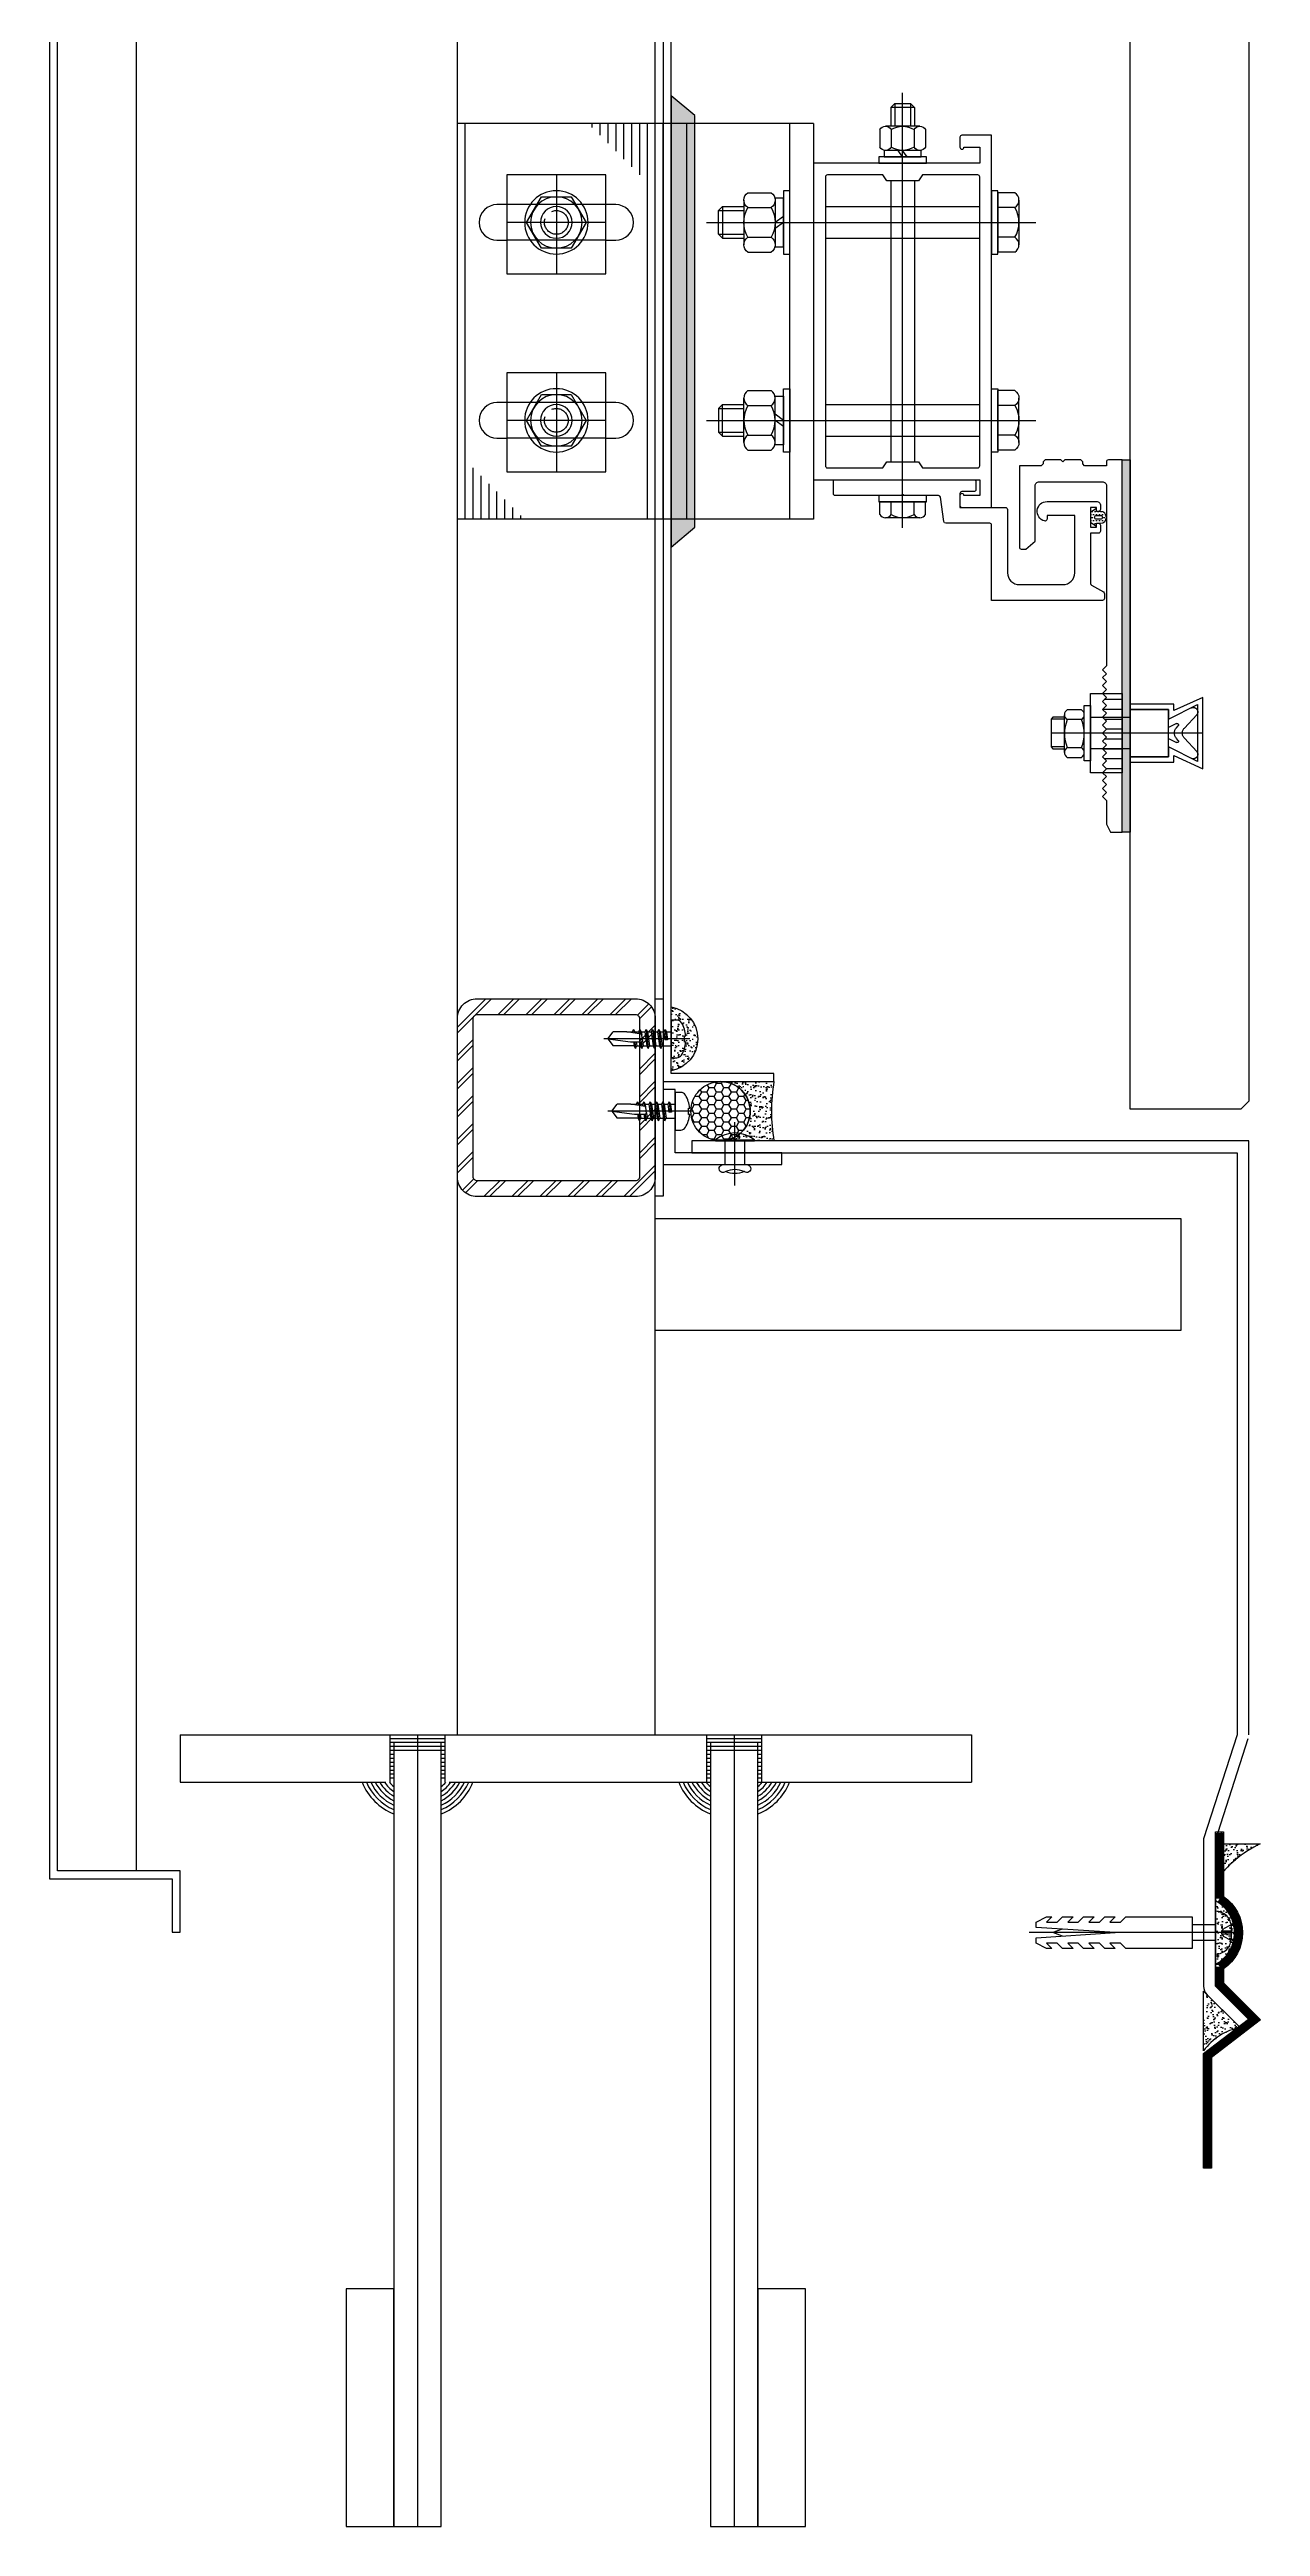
# Model space of a CAD drawing. Header units: millimetres. Extents: x 434053 to 1059003, y -2417481 to 936527.
# Drawn here: x 654696 to 655002, y -2231886 to -2231260 of the extents above; entities that cross this region are included whole.
import ezdxf

# ---------------------------------------------------------------- set-up
doc = ezdxf.new("R2010")
doc.units = ezdxf.units.MM
doc.header["$LTSCALE"] = 1000
doc.header["$MEASUREMENT"] = 0
for name, pattern in [('CENTER', [2, 1.25, -0.25, 0.25, -0.25]), ('CENTER2', [1.125, 0.75, -0.125, 0.125, -0.125]), ('HIDDEN', [9.525, 6.35, -3.175]), ('HIDDEN2', [4.7625, 3.175, -1.5875]), ('Tower curtain wall section$0$HIDDENX2', [0.75, 0.5, -0.25])]:
    doc.linetypes.add(name, pattern=pattern)
doc.layers.get('Defpoints').update_dxf_attribs({"color": 6})
for name, color, linetype in [('1-GRID', 8, 'CENTER2'), ('ALUM', 1, 'Continuous'), ('ALUM-V', 11, 'Continuous'), ('ELASTOMER', 6, 'Continuous'), ('ELASTOMER-V', 241, 'Continuous'), ('ELASTROMER-V', 241, 'Continuous'), ('EXTRUSION', 4, 'Continuous'), ('EXTRUSION-V', 141, 'Continuous'), ('EXTRUSION2', 133, 'Continuous'), ('FASTENER', 191, 'Continuous'), ('GRANITE', 30, 'Continuous'), ('GRID', 8, 'CENTER'), ('SILICONE', 8, 'Continuous'), ('STEEL', 3, 'Continuous'), ('STEEL-V', 71, 'Continuous'), ('TEXT', 7, 'Continuous')]:
    doc.layers.add(name, color=color, linetype=linetype)
doc.styles.add('ROMANS', font='romans.shx', dxfattribs={"width": 0.8})
pattern_1 = [(127.5, (146372.9246, 21138.4209), (-1.926823769, -0.0629933581), [0, -1.52, 0, -1.7, 0, -1.625]), (97.5, (146372.9246, 21138.421), (-2.8221460652, 1.7697767053), [0, -0.82, 0, -1.37, 0, -0.525]), (57.5, (146372.9246, 21137.1909), (-0.0056590535, 3.1141418618), [0, -0.5, 0, -1.8, 0, -2.35]), (47.5, (146372.9246, 21137.191), (-0.877675565, 3.0061266046), [0, -0.25, 0, -1.18, 0, -1.35])]
pattern_2 = [(307.5, (167664.9333, 545.764), (1.926823769, 0.0629933581), [0, -1.52, 0, -1.7, 0, -1.625]), (277.5, (167664.9333, 545.764), (2.8221460652, -1.7697767053), [0, -0.82, 0, -1.37, 0, -0.525]), (237.5, (167664.9333, 546.994), (0.0056590535, -3.1141418618), [0, -0.5, 0, -1.8, 0, -2.35]), (227.5, (167664.9333, 546.994), (0.877675565, -3.0061266046), [0, -0.25, 0, -1.18, 0, -1.35])]

# ---------------------------------------------------------------- blocks, each defined once
blk = doc.blocks.new('M8.7')
at = {"color": 0, "linetype": 'ByBlock'}
for p, q in [((-4, 17), (-3, 18)), ((-4, 17), (-4, 11.6)), ((-4, 17), (4, 17)), ((3, 18), (-3, 18)), ((3, 18), (4, 17)), ((4, 17), (4, 11.6)), ((-1.53, 1.6), (0, 3.7)), ((0, 1.6), (1.53, 3.7))]:
    blk.add_line(p, q, dxfattribs=at)
at = {"color": 0, "linetype": 'HIDDEN'}
for p, q in [((-3, 18), (-3, 11.6)), ((3, 18), (3, 11.6))]:
    blk.add_line(p, q, dxfattribs=at)
at = {"color": 0, "linetype": 'ByBlock', "ltscale": 20}
for p, q in [((-7.51, 10.6), (-7.51, 4.7)), ((-5.63, 11.6), (5.63, 11.6)), ((-3.75, 10.6), (-3.75, 4.7)), ((3.75, 10.6), (3.75, 4.7)), ((7.51, 10.6), (7.51, 4.7)), ((-5.63, 3.7), (5.63, 3.7))]:
    blk.add_line(p, q, dxfattribs=at)
at = {"color": 0, "linetype": 'ByBlock'}
for points in [[(-8, 1.6), (8, 1.6), (8, 0), (-8, 0), (-8, 1.6)], [(-6.15, 3.7), (6.15, 3.7), (6.15, 1.6), (-6.15, 1.6), (-6.15, 3.7)]]:
    blk.add_lwpolyline(points, dxfattribs=at)
for centre, radius, start, end in [((-5.63, 9.34), 2.26, 33.89024, 146.10976), ((0, 4.06), 7.54, 60.15828, 119.84172), ((5.63, 9.34), 2.26, 33.89024, 146.10976), ((-5.63, 5.96), 2.26, 213.89024, 326.10976), ((0, 11.24), 7.54, 240.15828, 299.84172), ((5.63, 5.96), 2.26, 213.89024, 326.10976)]:
    blk.add_arc(centre, radius, start, end, dxfattribs=at)
blk = doc.blocks.new('M8.2')
at = {"color": 0, "linetype": 'ByBlock'}
for p, q in [((-7.51, 4.3), (-7.51, 0)), ((-7.51, 0), (7.51, 0)), ((-5.63, 5.3), (5.63, 5.3)), ((-3.75, 4.3), (-3.75, 0)), ((3.75, 4.3), (3.75, 0)), ((7.51, 4.3), (7.51, 0))]:
    blk.add_line(p, q, dxfattribs=at)
for centre, radius, start, end in [((-5.63, 3.04), 2.26, 33.89024, 146.10976), ((0, -2.24), 7.54, 60.15828, 119.84172), ((5.63, 3.04), 2.26, 33.89024, 146.10976)]:
    blk.add_arc(centre, radius, start, end, dxfattribs=at)
blk = doc.blocks.new('*U534')
at = {"layer": 'GRID', "ltscale": 0.5}
blk.add_line((0, 73.67), (0, -9.57), dxfattribs=at)
at = {"color": 0, "linetype": 'ByBlock'}
blk.add_blockref('M8.7', (0, 52.6), dxfattribs=at)
at = {"color": 0, "linetype": 'ByBlock', "xscale": -1, "rotation": 180}
blk.add_blockref('M8.2', (0, 0), dxfattribs=at)
blk = doc.blocks.new('M8.1')
at = {"color": 0, "linetype": 'ByBlock'}
blk.add_lwpolyline([(-3.75, 6.5), (-7.51, 0), (-3.75, -6.5), (3.75, -6.5), (7.51, 0), (3.75, 6.5)], close=True, dxfattribs=at)
for radius in [8, 6.5, 4]:
    blk.add_circle((0, 0), radius, dxfattribs=at)
at = {"color": 0, "linetype": 'HIDDEN'}
blk.add_arc((0, 0), 3, 68.07877, 18.98917, dxfattribs=at)
blk = doc.blocks.new('20221104-SCMJ01')
at = {"layer": 'SILICONE', "linetype": 'ByBlock'}
h = blk.add_hatch(dxfattribs=at)
h.set_pattern_fill('AR-SAND', color=256, angle=90, style=0)
h.set_pattern_definition([(127.5, (103256.9825, 60038.8348), (-1.92682377, -0.062993358), [0, -1.52, 0, -1.7, 0, -1.625]), (97.5, (103256.9825, 60038.8348), (-2.822146065, 1.769776705), [0, -0.82, 0, -1.37, 0, -0.525]), (57.5, (103256.9825, 60037.6048), (-0.005659054, 3.114141862), [0, -0.5, 0, -1.8, 0, -2.35]), (47.5, (103256.9825, 60037.6048), (-0.877675565, 3.006126605), [0, -0.25, 0, -1.18, 0, -1.35])])
h.paths.add_polyline_path([(30, 52), (36, 57), (36, -57), (30, -52)])
at = {"linetype": 'ByBlock'}
for p, q in [((0, 50), (0, -50)), ((0, 50), (90, 50)), ((6, -50), (6, 50)), ((32, -50), (32, 50)), ((90, -50), (90, 50)), ((0, -50), (90, -50))]:
    blk.add_line(p, q, dxfattribs=at)
at = {"linetype": 'HIDDEN'}
blk.add_line((38, -50), (38, 50), dxfattribs=at)
at = {"linetype": 'ByBlock'}
for points in [[(52.5, 37), (77.5, 37), (77.5, 12), (52.5, 12)], [(52.5, -13), (77.5, -13), (77.5, -38), (52.5, -38)]]:
    blk.add_lwpolyline(points, close=True, dxfattribs=at)
at = {"layer": 'EXTRUSION-V', "linetype": 'ByBlock'}
for p, q in [((42, -50), (42, 50)), ((44, 50), (44, 37)), ((46, 50), (46, 39)), ((48, 50), (48, 41)), ((50, 50), (50, 43)), ((52, 50), (52, 45)), ((54, 50), (54, 47)), ((56, 50), (56, 49)), ((88, -50), (88, 50)), ((86, -50), (86, -37)), ((80, -50), (80, -43)), ((82, -50), (82, -41)), ((84, -50), (84, -39)), ((74, -50), (74, -49)), ((76, -50), (76, -47)), ((78, -50), (78, -45))]:
    blk.add_line(p, q, dxfattribs=at)
at = {"layer": 'EXTRUSION-V', "linetype": 'HIDDEN'}
for p, q in [((52.5, 29.5), (77.5, 29.5)), ((52.5, 20.5), (77.5, 20.5)), ((52.5, -20.5), (77.5, -20.5)), ((52.5, -29.5), (77.5, -29.5))]:
    blk.add_line(p, q, dxfattribs=at)
at = {"layer": 'EXTRUSION-V', "linetype": 'ByBlock'}
for points in [[(52.5, 20.5), (50, 20.5, -1), (50, 29.5), (52.5, 29.5)], [(77.5, 29.5), (80, 29.5, -1), (80, 20.5), (77.5, 20.5)], [(52.5, -29.5), (50, -29.5, -1), (50, -20.5), (52.5, -20.5)], [(77.5, -20.5), (80, -20.5, -1), (80, -29.5), (77.5, -29.5)]]:
    blk.add_lwpolyline(points, format="xyb", dxfattribs=at)
at = {"layer": 'FASTENER'}
for p, q in [((-3, 29), (-42, 29)), ((-3, 21), (-42, 21)), ((-3, -21), (-42, -21)), ((-3, -29), (-42, -29))]:
    blk.add_line(p, q, dxfattribs=at)
for points in [[(-46.6, 33), (-45, 33), (-45, 17), (-46.6, 17)], [(-46.6, -33), (-45, -33), (-45, -17), (-46.6, -17)]]:
    blk.add_lwpolyline(points, close=True, dxfattribs=at)
at = {"layer": 'GRID'}
for p, q in [((65, 37), (65, 12)), ((52.5, 25), (77.5, 25)), ((65, -13), (65, -38)), ((52.5, -25), (77.5, -25))]:
    blk.add_line(p, q, dxfattribs=at)
at = {"layer": 'SILICONE'}
blk.add_lwpolyline([(30, 52), (36, 57), (36, -57), (30, -52)], close=True, dxfattribs=at)
at = {"layer": 'FASTENER', "rotation": 270}
blk.add_blockref('*U534', (-46.6, 25), dxfattribs=at)
at = {"layer": 'FASTENER'}
for p in [(65, 25), (65, -25)]:
    blk.add_blockref('M8.1', p, dxfattribs=at)
at = {"layer": 'FASTENER', "xscale": -1, "rotation": 270.0000000000825}
blk.add_blockref('*U534', (-46.6, -25), dxfattribs=at)
blk = doc.blocks.new('20221115-LC01')
at = {"linetype": 'ByBlock'}
for points in [[(-37, -44), (-37, -46.5, -0.414214), (-37.5, -47), (-45, -47), (-45, 47), (-37.5, 47, -0.414214), (-37, 46.5), (-37, 44, -1), (-38, 44), (-42, 44), (-42, 40), (0, 40), (0, -40), (-42, -40), (-42, -44), (-38, -44, -1)], [(-17.5, 37), (-3.5, 37, -0.414214), (-3, 36.5), (-3, -36.5, -0.414214), (-3.5, -37), (-17.5, -37), (-18.5, -35.5), (-26.5, -35.5), (-27.5, -37), (-41.5, -37, -0.414214), (-42, -36.5), (-42, 36.5, -0.414214), (-41.5, 37), (-27.5, 37), (-26.5, 35.5), (-18.5, 35.5)]]:
    blk.add_lwpolyline(points, format="xyb", close=True, dxfattribs=at)
blk = doc.blocks.new('GASKET20')
at = {"layer": 'ELASTOMER-V'}
h = blk.add_hatch(dxfattribs=at)
h.set_pattern_fill('DOTS', color=256, scale=12, style=0)
h.set_pattern_definition([(0, (5609.9072, 36516.8227), (0.375, 0.75), [0, -0.75])])
edge = h.paths.add_edge_path(flags=16)
edge.add_arc((-2.5, 0), 0.5, 90, 270)
edge.add_line((-2.5, -0.5), (-1.5, -0.5))
edge.add_arc((-1.5, 0), 0.5, 270, 450)
edge.add_line((-1.5, 0.5), (-2.5, 0.5))
edge = h.paths.add_edge_path()
edge.add_line((-1.5, -2.03), (-1.5, -1.5))
edge.add_line((-1.5, -1.5), (-2.5, -1.5))
edge.add_arc((-2.5, 0), 1.5, 90, 270, ccw=False)
edge.add_line((-2.5, 1.5), (-1.5, 1.5))
edge.add_line((-1.5, 1.5), (-1.5, 2.03))
edge.add_arc((-1.4, 2.03), 0.1, 60.25512, 180, ccw=False)
edge.add_line((-1.35, 2.12), (0, 1.21))
edge.add_line((0, 1.21), (0, -1.21))
edge.add_line((0, -1.21), (-1.35, -2.12))
edge.add_arc((-1.4, -2.03), 0.1, 180, 299.74488, ccw=False)
at = {"color": 0, "linetype": 'ByBlock'}
for points in [[(-1.5, -2.03), (-1.5, -1.5), (-2.5, -1.5, -1), (-2.5, 1.5), (-1.5, 1.5), (-1.5, 2.03, -0.575867), (-1.35, 2.12), (0, 1.21), (0, -1.21), (-1.35, -2.12, -0.575867)], [(-2.5, 0.5, 1), (-2.5, -0.5), (-1.5, -0.5, 1), (-1.5, 0.5)]]:
    blk.add_lwpolyline(points, format="xyb", close=True, dxfattribs=at)
blk = doc.blocks.new('*U526')
at = {"color": 0, "linetype": 'HIDDEN'}
blk.add_line((0, 6), (0, -6), dxfattribs=at)
at = {"color": 0, "linetype": 'ByBlock'}
for p, q in [((11.6, -4.9), (11.6, 4.64)), ((12.3, 3.41), (15.9, 3.41)), ((16.6, -4.9), (16.6, 4.64)), ((16.6, 3.5), (20, 3.5)), ((15.9, -3.67), (12.3, -3.67)), ((16.6, -3.5), (20, -3.5))]:
    blk.add_line(p, q, dxfattribs=at)
at = {"color": 0, "linetype": 'HIDDEN'}
for points in [[(0, -7.33), (-11, -7.33), (-11, -5.67), (-18.33, -9), (-18.33, 9), (-11, 5.67), (-11, 7.33), (0, 7.33)], [(0, -6), (-9.67, -6), (-9.67, 6), (0, 6)]]:
    blk.add_lwpolyline(points, dxfattribs=at)
blk.add_lwpolyline([(0, -7.33), (-11, -7.33), (-11, -5.67), (-18.33, -9), (-18.33, 9), (-11, 5.67), (-11, 7.33), (0, 7.33), (0, 6), (-9.67, 6), (-9.67, 3.51), (-17, 7.18), (-17, -7.18), (-9.67, -3.51), (-9.67, -6), (0, -6)], close=True, dxfattribs=at)
for points in [[(-15.41, -6.38, -0.801715), (-16.83, -4.62), (-13.7, -1.27, 0.39657), (-13.7, 1.27), (-16.83, 4.62, -0.801715), (-15.41, 6.38)], [(-9.67, -1.37), (-11.7, -2.38, -0.809451), (-12.13, -1.84), (-11.72, -1.35, 0.390144), (-11.72, 1.35), (-12.13, 1.84, -0.809451), (-11.7, 2.38), (-9.67, 1.37)]]:
    blk.add_lwpolyline(points, format="xyb", dxfattribs=at)
at = {"color": 0, "linetype": 'HIDDEN', "ltscale": 10}
blk.add_lwpolyline([(-9.67, 3.51), (-17, 7.18), (-17, -7.18), (-9.67, -3.51)], dxfattribs=at)
at = {"color": 0, "linetype": 'ByBlock'}
blk.add_lwpolyline([(11.6, 7), (10, 7), (10, -7), (11.6, -7)], close=True, dxfattribs=at)
blk.add_lwpolyline([(12.3, -3.67, -0.197721), (12.3, 3.41), (12.3, 3.41, -0.569416), (12.3, 5.87), (15.9, 5.87, -0.569416), (15.9, 3.41, -0.197721), (15.9, -3.67, -0.569416), (15.9, -6.13), (12.3, -6.13, -0.569416), (12.3, -3.67)], format="xyb", close=True, dxfattribs=at)
blk.add_lwpolyline([(16.6, 4), (19.5, 4), (20, 3.5), (20, -3.5), (19.5, -4), (16.6, -4)], dxfattribs=at)
at = {"layer": 'FASTENER', "color": 9, "linetype": 'HIDDEN2'}
blk.add_lwpolyline([(10, 4), (0, 4), (0, -4), (10, -4)], close=True, dxfattribs=at)
at = {"layer": 'GRID'}
blk.add_line((-18.33, 0), (20, 0), dxfattribs=at)
blk = doc.blocks.new('M6.2')
at = {"color": 0, "linetype": 'ByBlock'}
for p, q in [((-5.77, 3.2), (-5.77, 0)), ((-5.77, 0), (5.77, 0)), ((-4.33, 4), (4.33, 4)), ((-2.89, 3.2), (-2.89, 0)), ((2.89, 3.2), (2.89, 0)), ((5.77, 3.2), (5.77, 0))]:
    blk.add_line(p, q, dxfattribs=at)
for centre, radius, start, end in [((-4.33, 2.3), 1.7, 32.00463, 147.99537), ((0, -1.61), 5.61, 59.0209, 120.9791), ((4.33, 2.3), 1.7, 32.00462, 147.9954)]:
    blk.add_arc(centre, radius, start, end, dxfattribs=at)
blk = doc.blocks.new('M6.7')
at = {"color": 0, "linetype": 'ByBlock'}
for p, q in [((-3, 14), (-2, 15)), ((-3, 14), (-3, 9.3)), ((-3, 14), (3, 14)), ((2, 15), (-2, 15)), ((2, 15), (3, 14)), ((3, 14), (3, 9.3)), ((-5.77, 8.5), (-5.77, 4)), ((-4.33, 9.3), (4.33, 9.3)), ((-2.89, 8.5), (-2.89, 4)), ((2.89, 8.5), (2.89, 4)), ((5.77, 8.5), (5.77, 4)), ((-4.33, 3.2), (4.33, 3.2)), ((-1.16, 1.6), (0, 3.2)), ((0, 1.6), (1.16, 3.2))]:
    blk.add_line(p, q, dxfattribs=at)
at = {"color": 0, "linetype": 'HIDDEN'}
for p, q in [((-2, 15), (-2, 9.3)), ((2, 15), (2, 9.3))]:
    blk.add_line(p, q, dxfattribs=at)
at = {"color": 0, "linetype": 'ByBlock'}
for points in [[(-6, 1.6), (6, 1.6), (6, 0), (-6, 0), (-6, 1.6)], [(-4.65, 3.2), (4.65, 3.2), (4.65, 1.6), (-4.65, 1.6), (-4.65, 3.2)]]:
    blk.add_lwpolyline(points, dxfattribs=at)
for centre, radius, start, end in [((-4.33, 7.6), 1.7, 32.00463, 147.99537), ((0, 3.69), 5.61, 59.0209, 120.9791), ((4.33, 7.6), 1.7, 32.00462, 147.9954), ((-4.33, 4.9), 1.7, 212.00463, 327.99537), ((0, 8.81), 5.61, 239.0209, 300.9791), ((4.33, 4.9), 1.7, 212.0046, 327.99538)]:
    blk.add_arc(centre, radius, start, end, dxfattribs=at)
blk = doc.blocks.new('*U529')
at = {"layer": 'GRID'}
blk.add_line((0, -6.59), (0, 103.3), dxfattribs=at)
at = {"color": 0, "linetype": 'ByBlock'}
blk.add_blockref('M6.7', (0, 85.6), dxfattribs=at)
at = {"color": 0, "linetype": 'ByBlock', "xscale": -1, "rotation": 180}
blk.add_blockref('M6.2', (0, 0), dxfattribs=at)
blk = doc.blocks.new('*U506')
at = {"color": 8, "linetype": 'HIDDEN'}
for p, q in [((6, 2.5, 0), (0, 2.5)), ((6, -2.5, 0), (0, -2.5))]:
    blk.add_line(p, q, dxfattribs=at)
at = {"color": 0, "linetype": 'ByBlock'}
for points in [[(-0.25, -4.94, -0.353893), (-0.25, 4.95), (0, 4.95), (0, -4.94)], [(6, -3, 1.452432), (7.75, -2.33, -0.218266), (7.75, 2.33, 1.452432), (6, 3)]]:
    blk.add_lwpolyline(points, format="xyb", close=True, dxfattribs=at)
blk.add_lwpolyline([(-0.25, 4.95), (-0.25, -4.94)], dxfattribs=at)
blk.add_arc((2.65, 0, 0), 5.6, 335.37473, 24.62527, dxfattribs=at)
at = {"layer": 'TEXT', "color": 8, "linetype": 'CENTER'}
blk.add_line((11.25, 0, 0), (-4.7, 0), dxfattribs=at)
at = {"layer": 'Defpoints', "color": 8, "insert": (-1, 0), "char_height": 1, "attachment_point": 5, "rotation": 90, "style": 'ROMANS'}
blk.add_mtext('%%C5.0', dxfattribs=at)
blk = doc.blocks.new('*U536')
at = {"linetype": 'ByBlock'}
for p, q in [((-1.79, -1.15), (-1.79, 0)), ((1.79, -2.25), (1.79, 0)), ((-2.4, -1.5), (-1.79, -1.15)), ((-2.4, -1.5), (0.23, -1.23)), ((-2.4, -1.5), (-1.79, -1.85)), ((-2.4, -3.1), (2.4, -2.6)), ((-2.4, -3.1), (-1.79, -2.75)), ((-2.4, -3.1), (-1.79, -3.45)), ((-2.4, -4.7), (2.4, -4.2)), ((-2.4, -4.7), (-1.79, -4.35)), ((-2.4, -4.7), (-1.79, -5.05)), ((-2.4, -6.3), (2.4, -5.8)), ((-2.4, -6.3), (-1.79, -5.95)), ((-1.79, -1.15), (0.23, -0.87)), ((-1.79, -1.85), (0.23, -1.57)), ((-1.79, -2.75), (-1.79, -1.85)), ((-1.79, -2.75), (1.79, -2.25)), ((-1.79, -3.45), (1.79, -2.95)), ((-1.79, -4.35), (-1.79, -3.45)), ((-1.79, -4.35), (1.79, -3.85)), ((-1.79, -5.05), (1.79, -4.55)), ((-1.79, -5.95), (-1.79, -5.05)), ((-1.79, -5.95), (1.79, -5.45)), ((-1.79, -6.65), (1.79, -6.15)), ((0.23, -0.87), (0.23, -1.57)), ((2.4, -2.6), (1.79, -2.25)), ((2.4, -2.6), (1.79, -2.95)), ((1.79, -3.85), (1.79, -2.95)), ((2.4, -4.2), (1.79, -3.85)), ((2.4, -4.2), (1.79, -4.55)), ((1.79, -5.45), (1.79, -4.55)), ((2.4, -5.8), (1.79, -5.45)), ((2.4, -5.8), (1.79, -6.15)), ((1.79, -7.05), (1.79, -6.15)), ((-2.4, -6.3), (-1.79, -6.65)), ((-2.4, -7.9), (-1.79, -7.55)), ((-2.4, -7.9), (-1.27, -7.78)), ((-2.4, -7.9), (-1.79, -8.25)), ((-2.4, -9.5), (-1.79, -9.15)), ((-2.4, -9.5), (-1.52, -9.41)), ((-2.4, -9.5), (-1.79, -9.85)), ((-1.79, -7.55), (-1.79, -6.65)), ((-1.79, -7.55), (-0.92, -7.43)), ((-1.79, -8.25), (-1.33, -8.19)), ((-1.79, -9.15), (-1.79, -8.25)), ((-1.79, -9.15), (-1.47, -9.1)), ((-1.79, -9.85), (-1.58, -9.82)), ((-1.79, -11.2), (-1.79, -9.85)), ((-1.79, -11.2), (-1.79, -14.6)), ((0.43, -7.24), (1.79, -7.05)), ((0.71, -7.58), (2.4, -7.4)), ((0.71, -7.9), (1.79, -7.75)), ((0.71, -8.8), (1.79, -8.65)), ((0.71, -9.18), (2.4, -9)), ((0.71, -9.5), (1.79, -9.35)), ((2.4, -7.4), (1.79, -7.05)), ((2.4, -7.4), (1.79, -7.75)), ((1.79, -8.65), (1.79, -7.75)), ((2.4, -9), (1.79, -8.65)), ((2.4, -9), (1.79, -9.35)), ((1.79, -9.35), (1.79, -14.6)), ((0, -16), (-1.79, -14.6)), ((0, -16), (1.79, -14.6))]:
    blk.add_line(p, q, dxfattribs=at)
blk.add_lwpolyline([(4.55, 0, 0.414214), (4.75, 0.2), (4.75, 1.43, 0.265403), (4.07, 2.63, 0.108659), (0.8, 3.7), (0.8, 3.36), (-0.8, 3.36), (-0.8, 3.7, 0.108659), (-4.07, 2.63, 0.265403), (-4.75, 1.43), (-4.75, 0.2, 0.414214), (-4.55, 0)], format="xyb", close=True, dxfattribs=at)
blk.add_lwpolyline([(0, -16), (0.71, -10.26), (0.71, -7.54, 0.417657), (0.41, -7.24, 0.083367), (-1.23, -7.53), (-1.79, -11.2)], format="xyb", dxfattribs=at)
at = {"layer": '1-GRID', "color": 8}
blk.add_line((0, 4.7), (0, -17), dxfattribs=at)
blk = doc.blocks.new('20221117.172633')
at = {"layer": 'ELASTOMER-V'}
h = blk.add_hatch(dxfattribs=at)
h.set_pattern_fill('DOTS', color=256, scale=12, angle=-90, style=0)
h.set_pattern_definition([(270, (-634.7782, 11736.8994), (0.75, -0.375), [0, -0.75])])
h.paths.add_polyline_path([(30, 322.02), (30, 228.02), (32, 228.02), (32, 322.02)])
h = blk.add_hatch(dxfattribs=at)
h.set_pattern_fill('HONEY', color=256, scale=10, style=0)
h.set_pattern_definition([(360, (-11620.6794, 23093.7025), (1.875, 1.082531755), [1.25, -2.5]), (120, (-11620.6794, 23093.7025), (-1.875, 1.082531755), [1.25, -2.5]), (60, (-11620.6794, 23093.7025), (3e-15, 2.16506351), [-2.5, 1.25])])
edge = h.paths.add_edge_path()
edge.add_line((133.5, 150), (133.5, 150))
edge.add_arc((133.5, 157.5), 7.5, 270, 450)
edge.add_line((133.5, 165), (133.5, 165))
edge.add_arc((133.5, 157.5), 7.5, 90, 270)
at = {"layer": 'EXTRUSION-V'}
h = blk.add_hatch(dxfattribs=at)
h.set_pattern_fill('ANSI31', color=252, scale=20, angle=315, style=0)
h.set_pattern_definition([(0, (-3589.4789, 833.3129), (7e-16, 2.5), [])])
h.paths.add_polyline_path([(37, 259.02), (36, 260.02), (37, 261.02), (36, 262.02), (37, 263.02), (32, 263.02), (32, 243.02), (37, 243.02), (36, 244.02), (37, 245.02), (36, 246.02), (37, 247.02), (36, 248.02), (37, 249.02), (36, 250.02), (37, 251.02), (36, 252.02), (37, 253.02), (36, 254.02), (37, 255.02), (36, 256.02), (37, 257.02), (36, 258.02)])
h = blk.add_hatch(dxfattribs=at)
h.set_pattern_fill('ANSI31', color=252, scale=20, angle=315, style=0)
h.set_pattern_definition([(0, (-3589.4789, 833.3129), (7e-16, 2.5), [])])
h.paths.add_polyline_path([(37, 259.02), (36, 260.02), (37, 261.02), (36, 262.02), (37, 263.02), (32, 263.02), (32, 243.02), (37, 243.02), (36, 244.02), (37, 245.02), (36, 246.02), (37, 247.02), (36, 248.02), (37, 249.02), (36, 250.02), (37, 251.02), (36, 252.02), (37, 253.02), (36, 254.02), (37, 255.02), (36, 256.02), (37, 257.02), (36, 258.02)])
at = {"layer": 'SILICONE'}
h = blk.add_hatch(dxfattribs=at)
h.set_pattern_fill('AR-SAND', color=256, angle=-90, style=0)
h.set_pattern_definition([(307.5, (1145.0158, 1396.8919), (1.9268238, 0.0629934), [0, -1.52, 0, -1.7, 0, -1.625]), (277.5, (1145.0158, 1396.892), (2.822146, -1.7697767), [0, -0.82, 0, -1.37, 0, -0.525]), (237.5, (1145.0158, 1398.1219), (0.005659, -3.1141419), [0, -0.5, 0, -1.8, 0, -2.35]), (227.5, (1145.0158, 1398.122), (0.8776756, -3.0061266), [0, -0.25, 0, -1.18, 0, -1.35])])
edge = h.paths.add_edge_path()
edge.add_arc((147.47, 175.77), 8.21, 100.29474, 259.70526)
edge.add_line((146, 167.7), (146, 183.85))
h = blk.add_hatch(dxfattribs=at)
h.set_pattern_fill('AR-SAND', color=256, style=0)
h.set_pattern_definition([(37.5, (-9090.7677, 59707.3677), (-0.06299336, 1.92682377), [0, -1.52, 0, -1.7, 0, -1.625]), (7.5, (-9090.7677, 59707.3677), (1.7697767, 2.82214607), [0, -0.82, 0, -1.37, 0, -0.525]), (327.5, (-9091.9977, 59707.3677), (3.11414186, 0.005659054), [0, -0.5, 0, -1.8, 0, -2.35]), (317.5, (-9091.9977, 59707.3677), (3.0061266, 0.87767556), [0, -0.25, 0, -1.18, 0, -1.35])])
edge = h.paths.add_edge_path()
edge.add_line((120, 150), (133.5, 150))
edge.add_arc((133.5, 157.5), 7.5, 90, 270, ccw=False)
edge.add_line((133.5, 165), (120, 165))
edge.add_arc((76.87, 157.5), 43.78, 350.13617, 369.86385, ccw=False)
at = {"layer": 'STEEL-V'}
h = blk.add_hatch(dxfattribs=at)
h.set_pattern_fill('Q119', color=256, scale=10, angle=225, style=0, pattern_type=2)
h.set_pattern_definition([(315, (742.8256, 17321.6595), (3.5355339, 3.5355339), []), (315, (742.1184, 17320.9524), (3.5355339, 3.5355339), [])])
edge = h.paths.add_edge_path(flags=16)
edge.add_line((196, 140.92), (196, 180.92))
edge.add_arc((195, 180.92), 1, 360, 450)
edge.add_line((195, 181.92), (155, 181.92))
edge.add_arc((155, 180.92), 1, 450, 540)
edge.add_line((154, 180.92), (154, 140.92))
edge.add_arc((155, 140.92), 1, 180, 270)
edge.add_line((155, 139.92), (195, 139.92))
edge.add_arc((195, 140.92), 1, 270, 360)
edge = h.paths.add_edge_path()
edge.add_line((200, 140.92), (200, 180.92))
edge.add_arc((195, 180.92), 5, 360, 450)
edge.add_line((195, 185.92), (155, 185.92))
edge.add_arc((155, 180.92), 5, 450, 540)
edge.add_line((150, 180.92), (150, 140.92))
edge.add_arc((155, 140.92), 5, 180, 270)
edge.add_line((155, 135.92), (195, 135.92))
edge.add_arc((195, 140.92), 5, 270, 360)
at = {"layer": 'ALUM'}
blk.add_lwpolyline([(303.07, 939), (303.07, -36.42), (272.07, -36.42), (272.07, -49.92), (270.07, -49.92), (270.07, -34.42), (301.07, -34.42), (301.07, 937), (199.5, 937), (199.5, 906), (184, 906), (184, 908), (197.5, 908), (197.5, 939)], close=True, dxfattribs=at)
at = {"layer": 'ALUM', "linetype": 'ByBlock'}
for points in [[(171, 880), (171, 878), (148, 878), (148, 165), (120, 165), (120, 167), (146, 167), (146, 880), (171, 880)], [(0, 0), (0, 150), (140.74, 150), (140.74, 147), (3, 147), (3, 0)]]:
    blk.add_lwpolyline(points, dxfattribs=at)
at = {"layer": 'ALUM-V'}
blk.add_line((281.07, -34.42), (281.07, 917), dxfattribs=at)
at = {"layer": 'ELASTOMER'}
blk.add_lwpolyline([(133.5, 150), (133.5, 150, 1), (133.5, 165), (133.5, 165, 1)], format="xyb", close=True, dxfattribs=at)
at = {"layer": 'ELASTOMER-V'}
blk.add_lwpolyline([(30, 322.02), (30, 228.02), (32, 228.02), (32, 322.02)], close=True, dxfattribs=at)
at = {"layer": 'ELASTROMER-V'}
blk.add_lwpolyline([(148, 185.9), (148, 136.08), (150, 136.08), (150, 185.9)], close=True, dxfattribs=at)
at = {"layer": 'EXTRUSION-V', "linetype": 'HIDDEN2'}
blk.add_lwpolyline([(37, 263.02), (32, 263.02), (32, 243.02), (37, 243.02)], dxfattribs=at)
blk.add_lwpolyline([(37, 263.02), (32, 263.02), (32, 243.02), (37, 243.02)], dxfattribs=at)
at = {"layer": 'EXTRUSION2'}
for points in [[(36, 321.52), (36, 320.52), (41.5, 320.52), (42, 321.02), (42, 321.52), (42.5, 322.02), (46.5, 322.02), (47, 321.52), (47.5, 322.02), (51.5, 322.02), (52, 321.52), (52, 321.02), (52.5, 320.52), (58, 320.52), (58, 300.02, -0.414214), (57.5, 299.52), (56.33, 299.52), (54, 301.52), (54, 315.52, 0.414214), (53, 316.52), (53, 316.52), (37, 316.52, 0.414214), (36, 315.52), (36, 270.02), (37, 269.02), (36, 268.02), (37, 267.02), (36, 266.02), (37, 265.02), (36, 264.02), (37, 263.02), (36, 262.02), (37, 261.02), (36, 260.02), (37, 259.02), (36, 258.02), (37, 257.02), (36, 256.02), (37, 255.02), (36, 254.02), (37, 253.02), (36, 252.02), (37, 251.02), (36, 250.02), (37, 249.02), (36, 248.02), (37, 247.02), (36, 246.02), (37, 245.02), (36, 244.02), (37, 243.02), (36, 242.02), (37, 241.02), (36, 240.02), (37, 239.02), (36, 238.02), (37, 237.02), (36, 236.02), (36, 230.02), (35, 228.02), (32, 228.02), (32, 322.02), (35.5, 322.02, -0.414214)], [(61, 309.52), (61, 293.52, -0.414214), (58, 290.52), (47, 290.52, -0.414214), (44, 293.52), (44, 308.02), (51, 308.02), (51, 307.08, 0.490314), (51.62, 306.6, 0.881018), (51, 311.52), (38.5, 311.52, 0.414214), (37.5, 310.52), (37.5, 309.52, 0.414214), (38, 309.02), (38.35, 309.02, 0.414214), (38.5, 309.17), (38.5, 310.02), (40, 310.02), (40, 305.02), (38.5, 305.02), (38.5, 305.87, 0.414214), (38.35, 306.02), (38, 306.02, 0.414214), (37.5, 305.52), (37.5, 304.02, 0.414214), (38, 303.52), (40, 303.52), (40, 290.81, -0.269143), (39.75, 290.38), (36.75, 288.66, 0.269143), (36.5, 288.23), (36.5, 287.02, 0.414214), (37, 286.52), (65, 286.52), (65, 305.52, -0.414214), (65.5, 306.02), (76.57, 306.02, 0.373238), (77.06, 306.45), (77.94, 312.59, -0.373238), (78.43, 313.02), (87.2, 313.02, -1), (87.8, 313.02), (104.5, 313.02, 0.414214), (105, 313.52), (105, 316.52, 0.414214), (104.5, 317.02), (69.5, 317.02, 0.414214), (69, 316.52), (69, 314.52, 0.414214), (69.5, 314.02), (72.5, 314.02, -0.414214), (73, 313.52), (73, 310.02), (61.5, 310.02, 0.414214)]]:
    blk.add_lwpolyline(points, format="xyb", close=True, dxfattribs=at)
for points in [[(37, 263.02), (36, 262.02), (37, 261.02), (36, 260.02), (37, 259.02), (36, 258.02), (37, 257.02), (36, 256.02), (37, 255.02), (36, 254.02), (37, 253.02), (36, 252.02), (37, 251.02), (36, 250.02), (37, 249.02), (36, 248.02), (37, 247.02), (36, 246.02), (37, 245.02), (36, 244.02), (37, 243.02), (40, 243.02), (40, 263.02)], [(145, 147), (145, 163), (148, 163), (148, 144), (118, 144), (118, 147)]]:
    blk.add_lwpolyline(points, close=True, dxfattribs=at)
at = {"layer": 'FASTENER'}
for p, q in [((84.5, 392.52), (84.5, 321.52)), ((90.5, 392.52), (90.5, 321.52))]:
    blk.add_line(p, q, dxfattribs=at)
blk.add_lwpolyline([(81.5, 313.02), (93.5, 313.02), (93.5, 311.42), (81.5, 311.42)], close=True, dxfattribs=at)
at = {"layer": 'GRANITE'}
blk.add_lwpolyline([(0, 160), (2.04, 158), (30, 158), (30, 887), (2.04, 887), (0, 885)], close=True, dxfattribs=at)
at = {"layer": 'SILICONE'}
blk.add_lwpolyline([(146, 183.85, 0.834726), (146, 167.7)], format="xyb", close=True, dxfattribs=at)
blk.add_lwpolyline([(120, 150), (133.5, 150, -1), (133.5, 165), (120, 165, -0.086291), (120, 150, 1)], format="xyb", dxfattribs=at)
at = {"layer": 'STEEL'}
for points in [[(200, 140.92), (200, 180.92, 0.414214), (195, 185.92), (155, 185.92, 0.414214), (150, 180.92), (150, 140.92, 0.414214), (155, 135.92), (195, 135.92, 0.414214)], [(196, 140.92), (196, 180.92, 0.414214), (195, 181.92), (155, 181.92, 0.414214), (154, 180.92), (154, 140.92, 0.414214), (155, 139.92), (195, 139.92, 0.414214)]]:
    blk.add_lwpolyline(points, format="xyb", close=True, dxfattribs=at)
at = {"layer": 'STEEL-V'}
for p, q in [((150, 0), (150, 862)), ((200, 0), (200, 817))]:
    blk.add_line(p, q, dxfattribs=at)
at = {"layer": 'ELASTOMER'}
blk.add_blockref('GASKET20', (40, 307.52), dxfattribs=at)
at = {"layer": 'EXTRUSION', "linetype": 'ByBlock'}
blk.add_blockref('20221115-LC01', (110, 357.02), dxfattribs=at)
at = {"layer": 'EXTRUSION2'}
blk.add_blockref('20221104-SCMJ01', (110, 357.02), dxfattribs=at)
at = {"layer": 'FASTENER'}
for name, p in [('*U529', (87.5, 311.42)), ('*U526', (30, 253.02))]:
    blk.add_blockref(name, p, dxfattribs=at)
at = {"layer": 'FASTENER', "xscale": -1.000000000000002, "rotation": 90}
for p in [(146, 175.77), (145, 157.5)]:
    blk.add_blockref('*U536', p, dxfattribs=at)
at = {"layer": 'FASTENER', "rotation": 269.9995916427546}
blk.add_blockref('*U506', (129.87, 150, 0), dxfattribs=at)
blk = doc.blocks.new('塞胶钉1')
at = {"layer": 'SILICONE'}
h = blk.add_hatch(dxfattribs=at)
h.set_pattern_fill('AR-SAND', color=256, angle=-270, style=0)
h.set_pattern_definition([(52.5, (-2, -4e-11), (1.92682, -0.063), [0, -1.52, 0, -1.7, 0, -1.625]), (82.5, (-2, -4e-11), (2.82215, 1.7698), [0, -0.82, 0, -1.37, 0, -0.525]), (122.5, (-2, -1.23), (0.00566, 3.11414), [0, -0.5, 0, -1.8, 0, -2.35]), (132.5, (-2, -1.23), (0.8777, 3.00613), [0, -0.25, 0, -1.18, 0, -1.35])])
edge = h.paths.add_edge_path()
edge.add_arc((-2.97, 0), 9.64, 287.94525, 432.05475)
edge.add_line((0, 9.17), (0, -9.17))
at = {"color": 0, "linetype": 'ByBlock'}
for p, q in [((0, 2), (-5.87, 2)), ((0, -2), (-5.87, -2))]:
    blk.add_line(p, q, dxfattribs=at)
at = {"color": 9, "linetype": 'ByBlock'}
for p, q in [((1.6, 0.4), (2, 1)), ((4, 0.4), (1.6, 0.4)), ((1.6, -0.4), (1.6, 0.4)), ((3.96, 1.98), (2, 1)), ((1.6, -0.4), (2, -1)), ((4, -0.4), (1.6, -0.4)), ((3.96, -1.98), (2, -1))]:
    blk.add_line(p, q, dxfattribs=at)
at = {"color": 0, "linetype": 'ByBlock', "elevation": 0}
blk.add_lwpolyline([(-24.01, -2.67), (-26.68, -2.67), (-25.35, -4), (-28.01, -4), (-29.35, -2.67), (-32.01, -2.67), (-30.68, -4), (-33.35, -4), (-34.68, -2.67), (-37.35, -2.67), (-36.01, -4), (-38.68, -4), (-40.01, -2.67), (-42.68, -2.67), (-41.35, -4), (-42.68, -4), (-45.35, -2.67), (-45.35, -1.33), (-25.35, 0), (-45.35, 1.33), (-45.35, 2.67), (-42.68, 4), (-41.35, 4), (-42.68, 2.67), (-40.01, 2.67), (-38.68, 4), (-36.01, 4), (-37.35, 2.67), (-34.68, 2.67), (-33.35, 4), (-30.68, 4), (-32.01, 2.67), (-29.35, 2.67), (-28.01, 4), (-25.35, 4), (-26.68, 2.67), (-24.01, 2.67), (-22.68, 4), (-5.87, 4), (-5.87, -4), (-22.68, -4)], close=True, dxfattribs=at)
for points in [[(-38.74, 0.89), (-41.13, 0.02)], [(-38.67, -0.89), (-41.13, 0.02)]]:
    blk.add_lwpolyline(points)
at = {"color": 0, "linetype": 'ByBlock'}
blk.add_lwpolyline([(0, -5.4, 0.414214), (4, -1.4), (4, 1.4, 0.414214), (0, 5.4)], format="xyb", close=True, dxfattribs=at)
at = {"layer": 'GRID', "linetype": 'CENTER'}
blk.add_line((6, 0), (-47.09, 0), dxfattribs=at)
at = {"layer": 'SILICONE'}
blk.add_lwpolyline([(0, -9.17, 0.727273), (0, 9.17)], format="xyb", close=True, dxfattribs=at)
blk = doc.blocks.new('*U523')
at = {"layer": 'GRID'}
for p, q in [((-40, 0), (-40, -200)), ((40, 0), (40, -200))]:
    blk.add_line(p, q, dxfattribs=at)
at = {"layer": 'SILICONE'}
for p, q in [((-33, -1), (-47, -1)), ((-33, -2), (-47, -2)), ((-33, -3), (-47, -3)), ((-33, -4), (-47, -4)), ((-46, -5), (-47, -5)), ((-46, -6), (-47, -6)), ((-33, -5), (-34, -5)), ((-33, -6), (-34, -6)), ((47, -1), (33, -1)), ((47, -2), (33, -2)), ((47, -3), (33, -3)), ((47, -4), (33, -4)), ((34, -5), (33, -5)), ((34, -6), (33, -6)), ((47, -5), (46, -5)), ((47, -6), (46, -6)), ((-46, -7), (-47, -7)), ((-46, -8), (-47, -8)), ((-46, -9), (-47, -9)), ((-46, -10), (-47, -10)), ((-46, -11), (-47, -11)), ((-33, -7), (-34, -7)), ((-33, -8), (-34, -8)), ((-33, -9), (-34, -9)), ((-33, -10), (-34, -10)), ((-33, -11), (-34, -11)), ((34, -7), (33, -7)), ((34, -8), (33, -8)), ((34, -9), (33, -9)), ((34, -10), (33, -10)), ((34, -11), (33, -11)), ((47, -7), (46, -7)), ((47, -8), (46, -8)), ((47, -9), (46, -9)), ((47, -10), (46, -10)), ((47, -11), (46, -11))]:
    blk.add_line(p, q, dxfattribs=at)
for centre, radius, start, end in [((-40.76, -6.76), 14.24, 201.59816, 248.40184), ((-40.76, -6.76), 13.24, 203.32155, 246.67845), ((-40.76, -6.76), 12.24, 205.35515, 244.64485), ((-40.76, -6.76), 11.24, 207.79553, 242.20447), ((-40.76, -6.76), 10.24, 210.78678, 239.21322), ((-40.76, -6.76), 9.24, 214.55682, 235.44318), ((-40.76, -6.76), 8.24, 219.49709, 230.50291), ((-39.24, -6.76), 14.24, 291.59816, 338.40184), ((-39.24, -6.76), 13.24, 293.32155, 336.67845), ((-39.24, -6.76), 12.24, 295.35515, 334.64485), ((-39.24, -6.76), 11.24, 297.79553, 332.20447), ((-39.24, -6.76), 10.24, 300.78678, 329.21322), ((-39.24, -6.76), 9.24, 304.55682, 325.44318), ((-39.24, -6.76), 8.24, 309.49709, 320.50291), ((39.24, -6.76), 14.24, 201.59816, 248.40184), ((39.24, -6.76), 13.24, 203.32155, 246.67845), ((39.24, -6.76), 12.24, 205.35515, 244.64485), ((39.24, -6.76), 11.24, 207.79553, 242.20447), ((39.24, -6.76), 10.24, 210.78678, 239.21322), ((39.24, -6.76), 9.24, 214.55682, 235.44318), ((39.24, -6.76), 8.24, 219.49709, 230.50291), ((40.76, -6.76), 14.24, 291.59816, 338.40184), ((40.76, -6.76), 13.24, 293.32155, 336.67845), ((40.76, -6.76), 12.24, 295.35515, 334.64485), ((40.76, -6.76), 11.24, 297.79553, 332.20447), ((40.76, -6.76), 10.24, 300.78678, 329.21322), ((40.76, -6.76), 9.24, 304.55682, 325.44318), ((40.76, -6.76), 8.24, 309.49709, 320.50291)]:
    blk.add_arc(centre, radius, start, end, dxfattribs=at)
at = {"layer": 'STEEL'}
for p, q in [((-100, 0), (-100, -12)), ((-100, 0), (100, 0)), ((100, 0), (100, -12)), ((-100, -12), (-48, -12)), ((-32, -12), (34, -12)), ((46, -12), (100, -12))]:
    blk.add_line(p, q, dxfattribs=at)
for points in [[(-47, 0), (-47, -12)], [(-33, -12), (-33, 0)], [(33, 0), (33, -12)], [(47, -12), (47, 0)]]:
    blk.add_lwpolyline(points, dxfattribs=at)
for points in [[(-46, -2), (-46, -200), (-34, -200), (-34, -2)], [(34, -2), (34, -200), (46, -200), (46, -2)], [(-58, -140), (-58, -200), (-46, -200), (-46, -140)], [(46, -140), (46, -200), (58, -200), (58, -140)]]:
    blk.add_lwpolyline(points, close=True, dxfattribs=at)

msp = doc.modelspace()

# ---------------------------------------------------------------- hatches: boundary and pattern name
at = {"layer": 'SILICONE'}
h = msp.add_hatch(dxfattribs=at)
h.set_pattern_fill('AR-SAND', color=256, angle=90, style=0)
h.set_pattern_definition(pattern_2)
edge = h.paths.add_edge_path()
edge.add_line((654990.51, -2231722.69), (654990.51, -2231710.23))
edge.add_line((654990.51, -2231710.23), (654992.51, -2231710.23))
edge.add_line((654992.51, -2231710.23), (654992.51, -2231713.23))
edge.add_line((654992.51, -2231713.23), (655001.82, -2231713.23))
edge.add_arc((655014.12, -2231739.42), 28.94, 115.14408, 144.67178)
h = msp.add_hatch(dxfattribs=at)
h.set_pattern_fill('AR-SAND', color=256, angle=90, style=0)
h.set_pattern_definition(pattern_2)
edge = h.paths.add_edge_path()
edge.add_line((654990.51, -2231722.69), (654990.51, -2231710.23))
edge.add_line((654990.51, -2231710.23), (654992.51, -2231710.23))
edge.add_line((654992.51, -2231710.23), (654992.51, -2231713.23))
edge.add_line((654992.51, -2231713.23), (655001.82, -2231713.23))
edge.add_arc((655014.12, -2231739.42), 28.94, 115.14408, 144.67178)
h = msp.add_hatch(dxfattribs=at)
h.set_pattern_fill('AR-SAND', color=256, angle=90, style=0)
h.set_pattern_definition(pattern_1)
edge = h.paths.add_edge_path()
edge.add_arc((654999.53, -2231774.16), 14.8, 100.91074, 144.33053)
edge.add_line((654987.51, -2231765.53), (654987.51, -2231750.44))
edge.add_line((654987.51, -2231750.44), (654996.73, -2231759.62))
h = msp.add_hatch(dxfattribs=at)
h.set_pattern_fill('AR-SAND', color=256, angle=90, style=0)
h.set_pattern_definition(pattern_1)
edge = h.paths.add_edge_path()
edge.add_arc((654999.53, -2231774.16), 14.8, 100.91074, 144.33053)
edge.add_line((654987.51, -2231765.53), (654987.51, -2231750.44))
edge.add_line((654987.51, -2231750.44), (654996.73, -2231759.62))

# ---------------------------------------------------------------- linework, layer by layer
msp.add_lwpolyline([(654848.94, -2231555.28), (654981.76, -2231555.28), (654981.76, -2231583.55), (654848.94, -2231583.55)], close=True)
at = {"linetype": 'Tower curtain wall section$0$HIDDENX2', "const_width": 2}
msp.add_lwpolyline([(654991.51, -2231710.6), (654991.51, -2231727.08, -0.262642), (654996.35, -2231735.66, -0.262565), (654991.51, -2231744.25), (654991.51, -2231748.75), (655000.36, -2231757.6), (654988.51, -2231766.68), (654988.51, -2231795.18)], format="xyb", dxfattribs=at)
msp.add_lwpolyline([(654991.51, -2231710.6), (654991.51, -2231727.08, -0.262642), (654996.35, -2231735.66, -0.262565), (654991.51, -2231744.25), (654991.51, -2231748.75), (655000.36, -2231757.6), (654988.51, -2231766.68), (654988.51, -2231795.18)], format="xyb", dxfattribs=at)
msp.add_lwpolyline([(654992.51, -2231710.6), (654992.51, -2231726.53, -0.248795), (654997.35, -2231735.66, -0.248725), (654992.51, -2231744.79), (654992.51, -2231748.33), (655001.87, -2231757.7), (654989.51, -2231767.17), (654989.51, -2231795.18), (654987.51, -2231795.18), (654987.51, -2231766.18), (654998.84, -2231757.5), (654990.51, -2231749.16), (654990.51, -2231743.66, 0.279027), (654995.35, -2231735.66, 0.279113), (654990.51, -2231727.66), (654990.51, -2231710.6)], format="xyb", close=True)
msp.add_lwpolyline([(654992.51, -2231710.6), (654992.51, -2231726.53, -0.248795), (654997.35, -2231735.66, -0.248725), (654992.51, -2231744.79), (654992.51, -2231748.33), (655001.87, -2231757.7), (654989.51, -2231767.17), (654989.51, -2231795.18), (654987.51, -2231795.18), (654987.51, -2231766.18), (654998.84, -2231757.5), (654990.51, -2231749.16), (654990.51, -2231743.66, 0.279027), (654995.35, -2231735.66, 0.279113), (654990.51, -2231727.66), (654990.51, -2231710.6)], format="xyb", close=True)
at = {"layer": 'ALUM'}
msp.add_lwpolyline([(654995.94, -2231685.66), (654987.51, -2231711.95), (654987.51, -2231749.21, 0.199653), (654988.39, -2231751.33), (654996.73, -2231759.62), (654998.84, -2231757.5), (654990.51, -2231749.21), (654990.51, -2231712.42), (654998.8, -2231686.58)], format="xyb", dxfattribs=at)
at = {"layer": 'SILICONE'}
msp.add_lwpolyline([(654990.51, -2231722.69), (654990.51, -2231710.23), (654992.51, -2231710.23), (654992.51, -2231713.23), (655001.82, -2231713.23, 0.129557), (654990.51, -2231722.69, -0.097391)], format="xyb", dxfattribs=at)
msp.add_lwpolyline([(654990.51, -2231722.69), (654990.51, -2231710.23), (654992.51, -2231710.23), (654992.51, -2231713.23), (655001.82, -2231713.23, 0.129557), (654990.51, -2231722.69, -0.097391)], format="xyb", dxfattribs=at)
msp.add_lwpolyline([(654996.73, -2231759.62, 0.191754), (654987.51, -2231765.53), (654987.51, -2231750.44)], format="xyb", close=True, dxfattribs=at)
msp.add_lwpolyline([(654996.73, -2231759.62, 0.191754), (654987.51, -2231765.53), (654987.51, -2231750.44)], format="xyb", close=True, dxfattribs=at)

# ---------------------------------------------------------------- block references
at = {"xscale": -1}
msp.add_blockref('20221117.172633', (654998.94, -2231685.66), dxfattribs=at)
at = {"linetype": 'ByBlock'}
msp.add_blockref('*U523', (654828.87, -2231685.66), dxfattribs=at)
at = {"layer": 'FASTENER'}
msp.add_blockref('塞胶钉1', (654990.51, -2231735.66), dxfattribs=at)

doc.saveas('drawing.dxf')
